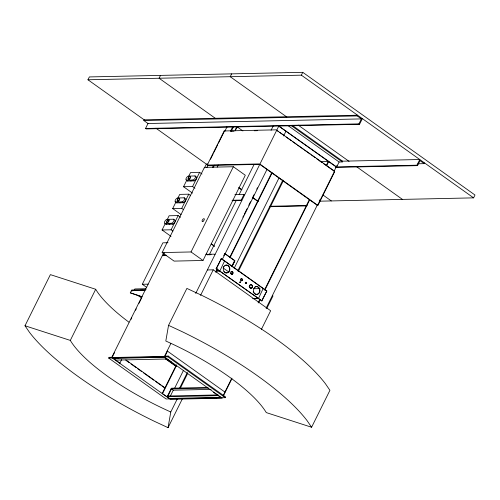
<?xml version="1.0" encoding="UTF-8"?>
<svg xmlns="http://www.w3.org/2000/svg" width="500" height="500" viewBox="0 0 500 500"><rect width="100%" height="100%" fill="white"/><g stroke="black" fill="none" stroke-linecap="round" stroke-linejoin="round"><path stroke-width="0.75" d="M177.438 200.819L177.438 200.869A1.656 0.769 -54.5 0 0 178.713 200.844A1.656 0.769 -54.5 0 0 179.713 198.831A1.656 0.769 -54.5 0 0 178.438 198.863M189.587 176.769A1.656 0.769 -54.5 0 1 190.575 177.156A1.656 0.769 -54.5 0 1 189.469 179.062A1.656 0.769 -54.5 0 1 188.294 179.006L188.294 178.713M168.544 325.337L165.812 341.025A115.95 33.512 26.4 0 1 266.281 412.594L311.594 427.244L329.925 390.312L325.394 383.681A169.031 48.856 26.4 0 0 200.681 294.837L186.881 288.406L168.544 325.337L182.344 331.769A169.031 48.856 26.4 0 1 307.062 420.613L311.594 427.244M128.887 322.144A115.95 33.512 26.4 0 1 95.694 289.281L50.381 274.631L25 325.769L29.531 332.394A169.031 48.856 26.4 0 0 154.25 421.244L168.05 427.669L170.781 411.987L177.3 398.856M167.587 220.831L167.525 220.556A1.656 0.769 -54.5 0 0 167.05 221.269M223.194 267.725L223.569 266.812M230.769 272.206L230.819 272.087A1.319 1.106 88.8 0 1 232.113 271.656L232.362 271.825A1.319 1.106 88.8 0 1 232.738 273.369L232.6 273.669A1.319 1.106 88.8 0 1 231.306 274.1L231.056 273.931A1.319 1.106 88.8 0 1 230.7 273.4M144.506 120.056L87.956 79.775L89.369 76.931L302.769 72.331L475 195.025L473.587 197.862L319.725 201.181M160.5 75.4L159.088 78.238L215.65 118.531M143.819 120.531L144.169 119.819L357.575 115.213L357.219 115.925L143.819 120.531L148.006 123.513L361.406 118.906L358.938 123.881L145.538 128.481L148.006 123.513M170.781 411.987A115.95 33.512 26.4 0 1 70.312 340.412L95.694 289.281M231.637 73.863L230.225 76.706L286.788 117M141.981 296.925L130.294 292.831L131.706 289.994L146.1 289.681M171.038 236.369L162.062 229.981L165.419 223.219M167.1 219.831L169.112 215.775L178.15 215.581L180.544 217.288M181.056 214.55L172.688 208.581L176.044 201.819M177.719 198.438L179.737 194.381L188.769 194.188L190.562 195.463M192.506 193.113L183.538 186.719L186.894 179.956M188.575 176.575L190.588 172.519L199.625 172.319L202.013 174.025M134.113 290.381L134.812 288.956L145.656 288.725L145.188 289.675M146.713 287.425L142.3 284.275L162.875 242.831L168.012 242.719M162.062 229.981L171.1 229.788L178.15 215.581M172.688 208.581L181.719 208.388L188.769 194.188M183.538 186.719L192.575 186.525L199.625 172.319M224.913 392.062L167.506 351.169L165.037 356.138L168.2 356.069L225.613 396.969L225.256 397.675L166.081 398.956L108.675 358.056L109.025 357.344L112.188 357.275M162.131 252.581L204.438 167.356L233.344 166.737L245.306 175.256L203 260.475L174.094 261.1L162.131 252.581L191.038 251.956L203 260.475M204.481 167.913L206.363 164.125L207.919 164.094M111.688 357.55L163.637 356.431L222.244 398.181L170.294 399.3L111.688 357.55L163.6 253.062M207.844 165.475L207.25 165.05L224.169 130.963L276.119 129.838L278.606 131.613M112.494 356.656L114.656 352.306M131.056 319.269L131.744 317.881M135.544 310.225L136.237 308.837M139 303.269L141.762 297.706M210.5 159.225L213.263 153.656M213.956 152.269L217.756 144.613M218.444 143.225L224.319 131.394M162.994 255.825L164.387 253.025M206.762 167.662L207.8 165.562M224.819 131.281L226.906 127.081M212.45 167.544L213.494 165.444M230.512 131.156L232.594 126.962M213.394 167.269L214.438 165.169M231.112 131.581L233.544 126.688M235.125 130.094L236.513 127.3M119.462 363.088L119.913 363.081L121.65 359.581M217.169 167.169L218.206 165.069M235.225 130.787L237.312 126.587M191.038 251.956L233.344 166.737M209.25 254.825L236.344 200.25M239.119 194.656L254.056 164.569M271.075 130.281L273.156 126.088M87.956 79.775L301.356 75.169L302.769 72.331M232.081 200.275L241.25 200.075L244.069 194.394L244.669 194.819M164.231 356.856L170.831 343.562M195.712 293.444L278.85 125.962M108.675 358.056L167.85 356.781L168.2 356.069M200.556 295.387L213.244 269.831L270.65 310.731L261.394 329.381M216.169 268.538L221.394 258.587L266.837 290.969L261.906 300.906L216.169 268.538L261.906 300.906M216.456 268.531L221.394 258.587M215.763 271.719L217.15 268.919M223.75 255.625L224.444 254.231M242.856 217.144L243.55 215.744M244.244 214.344L247.025 208.75M248.756 205.25L250.494 201.75M252.231 198.256L253.969 194.756M256.75 189.156L257.444 187.756M215.869 272.413L217.606 268.913M222.119 259.819L266.925 169.556M283.594 135.975L286.025 131.075M176.4 364.819L162.162 393.506L169.55 398.438L220.594 397.337L213.656 392.4L214.106 392.388M229.887 257.069L271.919 172.406M162.613 393.5L176.506 365.513M229.994 257.762L272.019 173.1M231.65 266.594L234.756 260.625L231.794 266.588M231.981 266.725L234.944 260.756L224.625 253.406M167.963 396.019L171.488 388.913L173.281 390.194L211.081 389.375M170.4 396L173.281 390.194M174.762 387.944L183.444 370.45M234.156 268.3L278.956 178.038M179.381 388.537L187.369 372.444M237.731 270.988L282.887 180.031M180.325 388.263L187.619 373.569M238.331 271.419L283.481 180.456M168.05 427.669L182.456 398.65M258.113 302.838L259.85 299.337M264.713 289.544L309.519 199.288M326.188 165.7L328.275 161.5M258.569 302.825L260.3 299.331M264.819 290.231L309.625 199.975M326.644 165.688L328.725 161.494M261.619 300.912L266.837 290.969M266.1 308.194L317.506 204.644M319.244 201.144L319.938 199.744M334.175 171.056L336.956 165.463M223.062 395.794L231.825 378.15M317.2 205.25L317.656 205.244L334.575 171.156L276.712 130.269M292.162 125.269L342.631 161.225L342.281 161.931L339.119 162L336.65 166.975L278.788 126.081L336.2 166.981M223.275 396.094L231.912 378.7M266.794 308.438L273.006 295.912L272.406 295.487M145.538 128.481L146.131 128.906L359.538 124.306L362.356 118.625M335.95 166.95L416.95 165.2L419.769 159.519L341.881 161.2M335.769 167.394L417.544 165.631L420.012 160.656L424.2 163.637L424.55 162.931M188.294 178.95L188.538 178.625M226.394 127.212L226.844 127.206M230.969 131.25L234.069 131.188M254.231 130.75L257.331 130.681M320.075 161.675L328.188 161.5M207.25 165.05L259.194 163.931L317.8 205.681L334.725 171.588L323.4 163.525M207.394 165.487L260.244 164.344L317.656 205.244M417.969 163.775L424.2 163.637M334.125 171.163L334.575 171.156M194.906 175.956L188.562 176.094A2.369 1.094 -54.5 0 0 186.262 178.156A2.369 1.094 -54.5 0 0 186.544 180.156L187.738 181.006L194.081 180.875A2.369 1.094 -54.5 0 0 196.381 178.812A2.369 1.094 -54.5 0 0 196.1 176.812L194.906 175.956A2.369 1.094 -54.5 0 1 195.188 177.963A2.369 1.094 -54.5 0 1 192.887 180.019L186.544 180.156M234.906 194.594L244.069 194.394M184.05 197.825L177.706 197.963A2.369 1.094 -54.5 0 0 175.406 200.019A2.369 1.094 -54.5 0 0 175.688 202.019L176.887 202.875L183.231 202.738A2.369 1.094 -54.5 0 0 185.531 200.675A2.369 1.094 -54.5 0 0 185.244 198.675L184.05 197.825A2.369 1.094 -54.5 0 1 184.331 199.825A2.369 1.094 -54.5 0 1 182.031 201.881L175.688 202.019M232.544 200.7L241.85 200.5L241.25 200.075M269.906 206.275L307.125 205.469M270.506 206.7L306.944 205.912M173.431 219.219L167.087 219.356A2.369 1.094 -54.5 0 0 164.788 221.412A2.369 1.094 -54.5 0 0 165.069 223.419L166.262 224.269L172.606 224.131A2.369 1.094 -54.5 0 0 174.906 222.075A2.369 1.094 -54.5 0 0 174.625 220.069L173.431 219.219A2.369 1.094 -54.5 0 1 173.713 221.219A2.369 1.094 -54.5 0 1 171.412 223.281L165.069 223.419M166.331 255.2L162.456 255.287L164.606 255.675M205.875 254.35L214.4 254.163L215 254.587M207.244 254.756L211.125 254.675M224.525 261.031L219.875 270.969L216.531 271.038M207.369 269.956L213.244 269.831M216.306 270.906L219.4 270.837M142.3 284.275L148.169 284.15M140.306 290.244L143.4 290.181M144.994 290.406L131.356 290.7L131.95 291.131M253.969 288.738L260.081 288.6M263.137 288.538L258.488 298.475L252.85 298.594M252.969 298.731L258.387 298.612M167.056 351.175L167.506 351.169M115.731 360.1L166.769 359M171.412 361.969L164.381 357.294L113.338 358.394L119.913 363.081M207.738 387.431L171.388 388.212L167.156 396.737L218.2 395.637M171.038 388.925L208.512 388.113M167.512 396.025L218.1 394.931M25 325.769L70.312 340.412M130.294 292.831L142.125 296.744M301.356 75.169L473.587 197.862M357.219 115.925L361.406 118.906M358.938 123.881L359.538 124.306M416.95 165.2L417.544 165.631M298.212 125.138L349.069 161.369M356.694 166.794L402.456 199.4M291.181 125.531L342.281 161.931M288.019 125.6L339.119 162M279.869 132.513L284.288 135.656M286.175 137.006L291.225 140.6M292.488 141.5L296.269 144.2M297.531 145.1L303.212 149.144M304.475 150.044L310.15 154.088M311.413 154.987L315.2 157.681M316.462 158.581L322.137 162.625M237.237 126.919L242.913 130.963M323.056 195.044L331.319 200.931M224.169 130.963L224.769 131.387M155.944 128.206L206.794 164.431M238.756 187.5L241.912 189.744M252.638 197.387L258.319 201.431M238.938 187.956L241.462 189.756M252.819 197.844L257.863 201.438M192.887 180.019L194.081 180.875M192.575 186.525L194.963 188.231M182.031 201.881L183.231 202.738M181.719 208.388L183.512 209.669M211.337 243.938L214.5 246.194M211.194 243.944L214.356 246.194M224.488 253.412L234.613 260.625M221.106 258.594L266.556 290.975M171.412 223.281L172.606 224.131M206.4 253.881L207.662 254.781M206.256 253.881L207.525 254.788M171.1 229.788L172.894 231.062M223.181 268.025L229.019 272.081M230.775 273.438L232.181 274.337M249.131 286.519L251.806 288.319M137.662 295.2L141.475 297.913M167.85 356.781L225.256 397.675M165.725 358.706L176.45 366.344M165.275 358.713L176 366.356M215.625 397.444L216.225 397.875M158.544 356.981L159.137 357.406M125.831 359.938L164.95 387.8M126.013 360.394L129.169 362.644M131.056 363.994L136.106 367.587M137.369 368.488L141.781 371.631M143.675 372.981L153.769 380.169M155.662 381.519L160.712 385.112M161.969 386.012L164.494 387.812M117.981 357.856L118.575 358.281M174.519 398.331L175.119 398.756M254.819 287.069A3.912 3.281 88.8 0 1 259.137 288.3A3.912 3.281 88.8 0 1 258.519 293.525A3.912 3.281 88.8 0 1 254.094 293.206M253.575 292.387A3.912 3.281 88.8 0 1 253.256 291.438M250.812 284.719A1.762 1.475 88.8 0 1 252.156 287.181A1.762 1.475 88.8 0 1 249.75 287.7M249.519 287.331A1.762 1.475 88.8 0 1 250.431 284.769M225.238 272.712A3.912 3.281 88.8 0 0 229.019 271.225L229.4 270.312A3.912 3.281 88.8 0 0 228.463 266.106A3.912 3.281 88.8 0 0 224.85 265.494M224.469 272.25A3.912 3.281 88.8 0 1 223.825 271.569M241.056 280.731A1.044 0.875 88.8 0 1 240.694 280.406M240.675 279.137A1.044 0.875 88.8 0 1 242.194 280.156L242.081 280.394A1.044 0.875 88.8 0 1 241.275 280.8M170.25 223.769A1.656 0.769 -54.5 0 1 168.969 223.8M167.812 220.256A1.656 0.769 -54.5 0 1 169.094 220.231A1.656 0.769 -54.5 0 1 168.094 222.237A1.656 0.769 -54.5 0 1 166.819 222.262M166.262 224.269A2.369 1.094 -54.5 0 1 165.65 223.275M180.281 202.75A1.656 0.769 -54.5 0 1 179.812 202.763M177.519 200.238A1.656 0.769 -54.5 0 1 177.669 199.869M176.887 202.875A2.369 1.094 -54.5 0 1 176.269 202.3M191.425 180.744A1.656 0.769 -54.5 0 1 190.519 180.763M188.375 178.375A1.656 0.769 -54.5 0 1 188.738 177.638M187.738 181.006A2.369 1.094 -54.5 0 1 187.119 180.431M239.812 282.131C240.181 283.606 240.812 281.131 239.812 282.131M240.1 282.125C240.463 283.6 241.1 281.125 240.1 282.125M223.856 266.806L223.475 267.719A3.912 3.281 88.8 0 0 225.125 272.506A3.912 3.281 88.8 0 0 229.3 271.219L229.681 270.306A3.912 3.281 88.8 0 0 228.038 265.525A3.912 3.281 88.8 0 0 223.856 266.806M231.106 272.081L230.969 272.381A1.319 1.106 88.8 0 0 231.337 273.925L231.594 274.094A1.319 1.106 88.8 0 0 232.881 273.663L233.025 273.363A1.319 1.106 88.8 0 0 232.65 271.819L232.394 271.65A1.319 1.106 88.8 0 0 231.106 272.081M240.956 279.131L240.85 279.369A1.044 0.875 88.8 0 0 242.362 280.387L242.475 280.15A1.044 0.875 88.8 0 0 240.956 279.131M245.362 282.606A0.65 0.544 88.8 0 0 245.831 283.594A0.65 0.544 88.8 0 0 246.312 282.625A0.65 0.544 88.8 0 0 245.362 282.606M245.65 282.6A0.65 0.544 88.8 0 0 246.119 283.587A0.65 0.544 88.8 0 0 246.594 282.619A0.65 0.544 88.8 0 0 245.65 282.6M253.894 288.469A3.912 3.281 88.8 0 0 256.688 294.394A3.912 3.281 88.8 0 0 259.569 288.581A3.912 3.281 88.8 0 0 253.894 288.469M249.812 285.569A1.762 1.475 88.8 0 0 251.075 288.231A1.762 1.475 88.8 0 0 252.369 285.619A1.762 1.475 88.8 0 0 249.812 285.569M167.556 222.294A1.656 0.769 -54.5 0 0 168.775 219.838A1.656 0.769 -54.5 0 0 166.812 221.094A1.656 0.769 -54.5 0 0 167.556 222.294M178.175 200.9A1.656 0.769 -54.5 0 0 179.4 198.444A1.656 0.769 -54.5 0 0 177.431 199.7A1.656 0.769 -54.5 0 0 178.175 200.9M189.031 179.037A1.656 0.769 -54.5 0 0 190.25 176.575A1.656 0.769 -54.5 0 0 188.287 177.838A1.656 0.769 -54.5 0 0 189.031 179.037M203.038 221.3A1.656 0.769 -54.5 0 0 204.262 218.844A1.656 0.769 -54.5 0 0 202.294 220.1A1.656 0.769 -54.5 0 0 203.038 221.3"/></g></svg>
